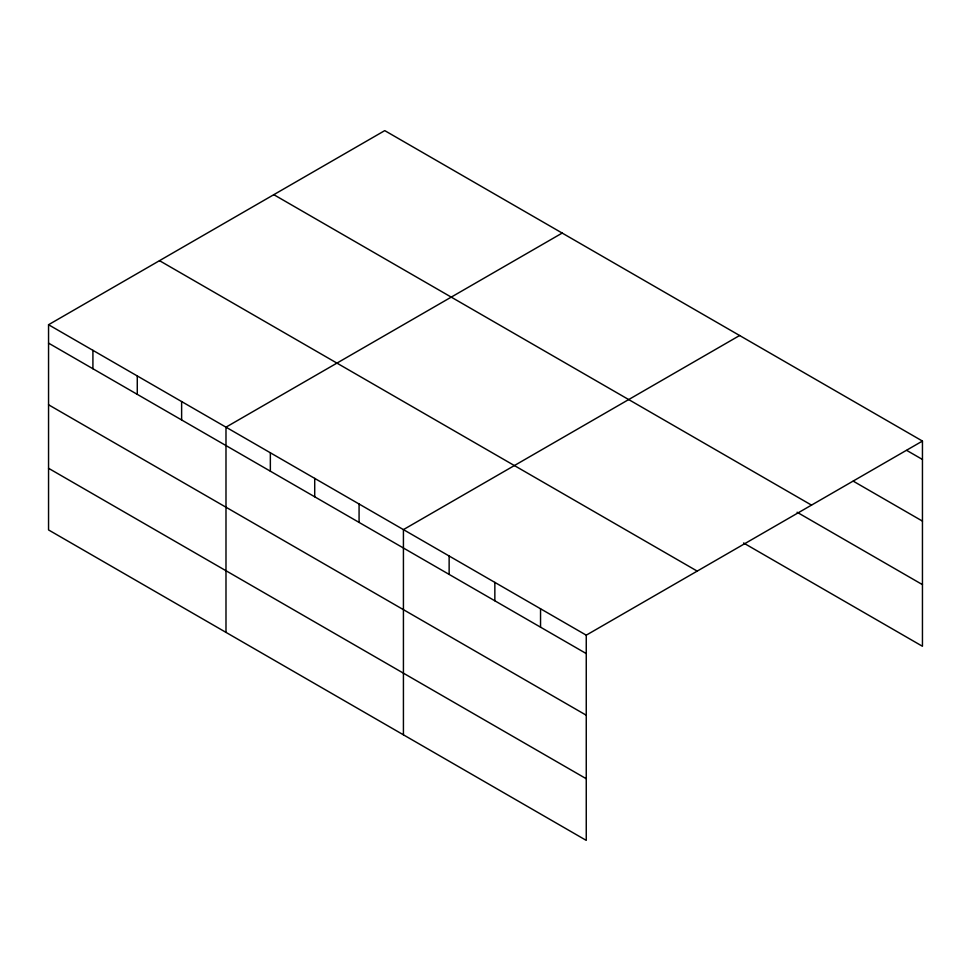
<?xml version="1.0" encoding="UTF-8"?>
<svg xmlns="http://www.w3.org/2000/svg" width="971" height="971" viewBox="0 0 971 971"><rect width="100%" height="100%" fill="white"/><g stroke="black" fill="none" stroke-linecap="round" stroke-linejoin="round"><path stroke-width="1.46" d="M48.55 324.727L586.253 635.168L586.253 840.376L48.55 529.935L48.55 324.727L384.747 130.624L922.45 441.065L922.45 646.273L743.555 542.983M562.197 233.064L225.988 427.167L225.988 632.388M739.635 335.505L403.426 529.62L403.426 734.829M586.253 635.168L922.45 441.065M906.78 450.423L922.45 459.465M853.242 481.155L922.45 521.111M273.798 194.673L811.501 505.114M797.094 512.251L922.45 584.627M159.499 260.665L697.202 571.106M48.55 343.127L586.253 653.568M48.55 404.773L586.253 715.214M48.55 468.289L586.253 778.73M540.544 608.781L540.544 627.181M494.846 582.394L494.846 600.794M449.136 556.007L449.136 574.407M359.076 503.998L359.076 522.41M314.713 478.387L314.713 496.8M270.351 452.777L270.351 471.19M181.626 401.557L181.626 419.958M137.275 375.947L137.275 394.347M92.913 350.337L92.913 368.737"/></g></svg>
